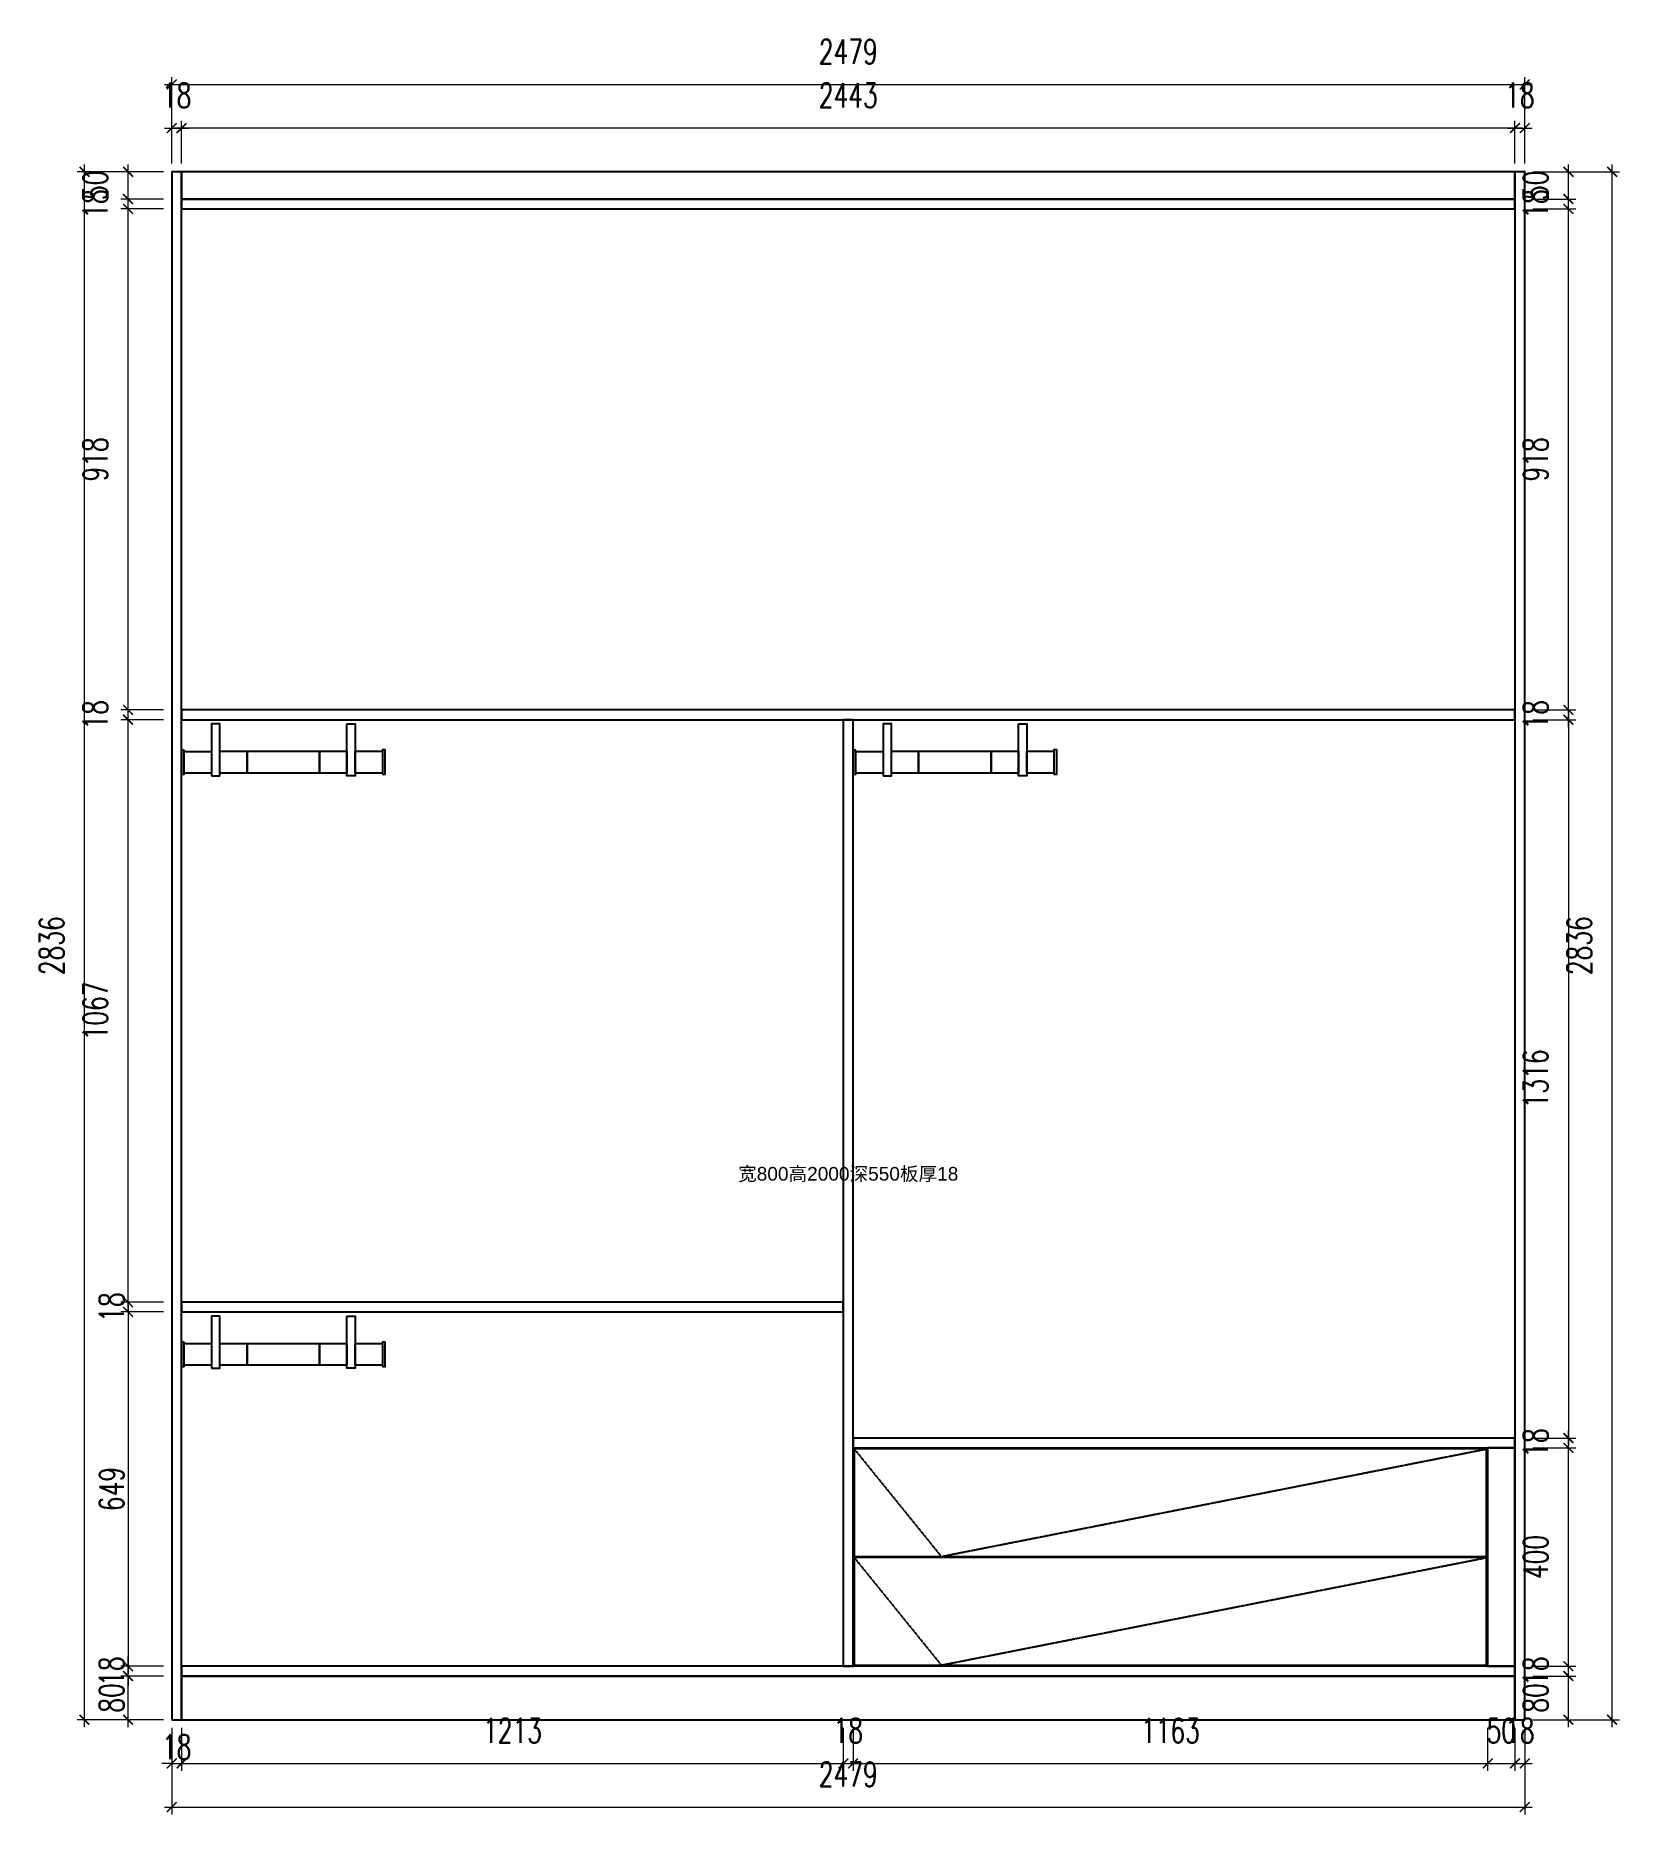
# Model space of a CAD drawing. Header units: millimetres. Extents: x 86428 to 89330, y 38010 to 41269.
import ezdxf
from ezdxf.enums import TextEntityAlignment as Align

# ---------------------------------------------------------------- set-up
doc = ezdxf.new("R2010")
doc.units = ezdxf.units.MM
doc.linetypes.add('HIDDEN', pattern=[0.375, 0.25, -0.125])
for name, color, linetype in [('0-标注', 7, 'Continuous'), ('Layer_CabinetText', 3, 'Continuous'), ('柜体结构', 3, 'Continuous'), ('衣杆', 7, 'Continuous'), ('门板图纸', 6, 'Continuous'), ('门板开启线', 8, 'HIDDEN'), ('门板遮罩', 7, 'Continuous')]:
    doc.layers.add(name, color=color, linetype=linetype)
doc.styles.add('DIMTEXT', font='simplex.shx', dxfattribs={"width": 0.7, "bigfont": 'gbcbig.shx'})
doc.styles.get("Standard").update_dxf_attribs({"font": 'arial.ttf'})
doc.dimstyles.new('雷神标注', dxfattribs={"dimscale": 15, "dimtxt": 3, "dimasz": 1.2, "dimexe": 0.9, "dimexo": 1, "dimgap": 0.5, "dimtad": 1, "dimdec": 0, "dimzin": 13, "dimdsep": 46, "dimtxsty": 'DIMTEXT', "dimblk1": 'ARCHTICK', "dimblk2": 'ARCHTICK', "dimsah": 1, "dimcen": 2, "dimdle": 0.9, "dimclrd": 1, "dimclre": 1, "dimclrt": 1, "dimadec": 1, "dimazin": 0, "dimtfac": 1, "dimtdec": 0, "dimtix": 1, "dimtmove": 1, "dimatfit": 3, "dimfxl": 5, "dimfxlon": 1, "dimtolj": 1, "dimtzin": 13, "dimlwd": 5, "dimlwe": 5, "dimarcsym": 0})

# ---------------------------------------------------------------- blocks, each defined once
blk = doc.blocks.new('_ARCHTICK')
at = {"color": 0, "linetype": 'ByBlock', "const_width": 0.15}
blk.add_lwpolyline([(-0.5, -0.5), (0.5, 0.5)], dxfattribs=at)
blk = doc.blocks.new('*D32')
at = {"layer": '0-标注', "color": 1, "lineweight": 5, "transparency": 16777216}
for p, q in [((89236.9, 40029.3), (89236.9, 38686.4)), ((89171.9, 40015.8), (89250.4, 40015.8)), ((89171.9, 38699.9), (89250.4, 38699.9))]:
    blk.add_line(p, q, dxfattribs=at)
at = {"layer": 'Defpoints', "color": 0, "transparency": 16777216}
for p in [(89156.9, 40015.8), (89156.9, 38699.9), (89236.9, 38699.9)]:
    blk.add_point(p, dxfattribs=at)
at = {"layer": '0-标注', "color": 1, "lineweight": 5, "transparency": 16777216, "xscale": 17.99999999999999, "yscale": 17.99999999999999, "zscale": 17.99999999999999}
for p, rotation in [((89236.9, 40015.8), 90), ((89236.9, 38699.9), 270)]:
    blk.add_blockref('_ARCHTICK', p, dxfattribs=dict(at, rotation=rotation))
at = {"layer": '0-标注', "color": 1, "transparency": 16777216, "insert": (89176.9, 39357.8), "char_height": 45, "attachment_point": 5, "rotation": 90, "style": 'DIMTEXT'}
blk.add_mtext('\\A1;1316', dxfattribs=at)
blk = doc.blocks.new('*D31')
at = {"layer": '0-标注', "color": 1, "lineweight": 5, "transparency": 16777216}
for p, q in [((86597.8, 38944.4), (86597.8, 38268.4)), ((86662.8, 38930.9), (86584.3, 38930.9)), ((86662.8, 38281.9), (86584.3, 38281.9))]:
    blk.add_line(p, q, dxfattribs=at)
at = {"layer": 'Defpoints', "color": 0, "transparency": 16777216}
for p in [(86677.8, 38930.9), (86597.8, 38281.9), (86677.8, 38281.9)]:
    blk.add_point(p, dxfattribs=at)
at = {"layer": '0-标注', "color": 1, "lineweight": 5, "transparency": 16777216, "xscale": 17.99999999999999, "yscale": 17.99999999999999, "zscale": 17.99999999999999}
for p, rotation in [((86597.8, 38930.9), 90), ((86597.8, 38281.9), 270)]:
    blk.add_blockref('_ARCHTICK', p, dxfattribs=dict(at, rotation=rotation))
at = {"layer": '0-标注', "color": 1, "transparency": 16777216, "insert": (86567.8, 38606.4), "char_height": 45, "attachment_point": 5, "rotation": 90, "style": 'DIMTEXT'}
blk.add_mtext('\\A1;649', dxfattribs=at)
blk = doc.blocks.new('*D30')
at = {"layer": '0-标注', "color": 1, "lineweight": 5, "transparency": 16777216}
for p, q in [((89152.4, 41099.6), (86682.3, 41099.6)), ((86695.8, 41034.6), (86695.8, 41113.1)), ((89138.9, 41034.6), (89138.9, 41113.1))]:
    blk.add_line(p, q, dxfattribs=at)
at = {"layer": 'Defpoints', "color": 0, "transparency": 16777216}
for p in [(86695.8, 41099.6), (86695.8, 41019.6), (89138.9, 41019.6)]:
    blk.add_point(p, dxfattribs=at)
at = {"layer": '0-标注', "color": 1, "lineweight": 5, "transparency": 16777216, "xscale": 17.99999999999999, "yscale": 17.99999999999999, "zscale": 17.99999999999999, "rotation": 180}
blk.add_blockref('_ARCHTICK', (86695.8, 41099.6), dxfattribs=at)
at = {"layer": '0-标注', "color": 1, "lineweight": 5, "transparency": 16777216, "xscale": 17.99999999999999, "yscale": 17.99999999999999, "zscale": 17.99999999999999}
blk.add_blockref('_ARCHTICK', (89138.9, 41099.6), dxfattribs=at)
at = {"layer": '0-标注', "color": 1, "transparency": 16777216, "insert": (87917.3, 41159.6), "char_height": 45, "attachment_point": 5, "style": 'DIMTEXT'}
blk.add_mtext('\\A1;2443', dxfattribs=at)
blk = doc.blocks.new('*D29')
at = {"layer": '0-标注', "color": 1, "lineweight": 5, "transparency": 16777216}
for p, q in [((89316.9, 38170.4), (89316.9, 41033.1)), ((89241.9, 41019.6), (89330.4, 41019.6)), ((89241.9, 38183.9), (89330.4, 38183.9))]:
    blk.add_line(p, q, dxfattribs=at)
at = {"layer": 'Defpoints', "color": 0, "transparency": 16777216}
for p in [(89156.9, 41019.6), (89316.9, 41019.6), (89156.9, 38183.9)]:
    blk.add_point(p, dxfattribs=at)
at = {"layer": '0-标注', "color": 1, "lineweight": 5, "transparency": 16777216, "xscale": 17.99999999999999, "yscale": 17.99999999999999, "zscale": 17.99999999999999}
for p, rotation in [((89316.9, 41019.6), 90), ((89316.9, 38183.9), 270)]:
    blk.add_blockref('_ARCHTICK', p, dxfattribs=dict(at, rotation=rotation))
at = {"layer": '0-标注', "color": 1, "transparency": 16777216, "insert": (89256.9, 39601.8), "char_height": 45, "attachment_point": 5, "rotation": 90, "style": 'DIMTEXT'}
blk.add_mtext('\\A1;2836', dxfattribs=at)
blk = doc.blocks.new('*D28')
at = {"layer": '0-标注', "color": 1, "lineweight": 5, "transparency": 16777216}
for p, q in [((89236.9, 40956.1), (89236.9, 41033.1)), ((89171.9, 41019.6), (89250.4, 41019.6)), ((89171.9, 40969.6), (89250.4, 40969.6))]:
    blk.add_line(p, q, dxfattribs=at)
at = {"layer": 'Defpoints', "color": 0, "transparency": 16777216}
for p in [(89156.9, 41019.6), (89236.9, 41019.6), (89156.9, 40969.6)]:
    blk.add_point(p, dxfattribs=at)
at = {"layer": '0-标注', "color": 1, "lineweight": 5, "transparency": 16777216, "xscale": 17.99999999999999, "yscale": 17.99999999999999, "zscale": 17.99999999999999}
for p, rotation in [((89236.9, 41019.6), 90), ((89236.9, 40969.6), 270)]:
    blk.add_blockref('_ARCHTICK', p, dxfattribs=dict(at, rotation=rotation))
at = {"layer": '0-标注', "color": 1, "transparency": 16777216, "insert": (89176.9, 40994.6), "char_height": 45, "attachment_point": 5, "rotation": 90, "style": 'DIMTEXT'}
blk.add_mtext('\\A1;50', dxfattribs=at)
blk = doc.blocks.new('*D27')
at = {"layer": '0-标注', "color": 1, "lineweight": 5, "transparency": 16777216}
for p, q in [((89171.9, 40969.6), (89250.4, 40969.6)), ((89236.9, 40938.1), (89236.9, 40983.1)), ((89171.9, 40951.6), (89250.4, 40951.6))]:
    blk.add_line(p, q, dxfattribs=at)
at = {"layer": 'Defpoints', "color": 0, "transparency": 16777216}
for p in [(89156.9, 40969.6), (89236.9, 40969.6), (89156.9, 40951.6)]:
    blk.add_point(p, dxfattribs=at)
at = {"layer": '0-标注', "color": 1, "lineweight": 5, "transparency": 16777216, "xscale": 17.99999999999999, "yscale": 17.99999999999999, "zscale": 17.99999999999999}
for p, rotation in [((89236.9, 40969.6), 90), ((89236.9, 40951.6), 270)]:
    blk.add_blockref('_ARCHTICK', p, dxfattribs=dict(at, rotation=rotation))
at = {"layer": '0-标注', "color": 1, "transparency": 16777216, "insert": (89176.9, 40960.6), "char_height": 45, "attachment_point": 5, "rotation": 90, "style": 'DIMTEXT'}
blk.add_mtext('\\A1;18', dxfattribs=at)
blk = doc.blocks.new('*D26')
at = {"layer": '0-标注', "color": 1, "lineweight": 5, "transparency": 16777216}
for p, q in [((89236.9, 40020.3), (89236.9, 40965.1)), ((89171.9, 40951.6), (89250.4, 40951.6)), ((89171.9, 40033.8), (89250.4, 40033.8))]:
    blk.add_line(p, q, dxfattribs=at)
at = {"layer": 'Defpoints', "color": 0, "transparency": 16777216}
for p in [(89156.9, 40951.6), (89236.9, 40951.6), (89156.9, 40033.8)]:
    blk.add_point(p, dxfattribs=at)
at = {"layer": '0-标注', "color": 1, "lineweight": 5, "transparency": 16777216, "xscale": 17.99999999999999, "yscale": 17.99999999999999, "zscale": 17.99999999999999}
for p, rotation in [((89236.9, 40951.6), 90), ((89236.9, 40033.8), 270)]:
    blk.add_blockref('_ARCHTICK', p, dxfattribs=dict(at, rotation=rotation))
at = {"layer": '0-标注', "color": 1, "transparency": 16777216, "insert": (89176.9, 40492.7), "char_height": 45, "attachment_point": 5, "rotation": 90, "style": 'DIMTEXT'}
blk.add_mtext('\\A1;918', dxfattribs=at)
blk = doc.blocks.new('*D25')
at = {"layer": '0-标注', "color": 1, "lineweight": 5, "transparency": 16777216}
for p, q in [((89171.9, 40033.8), (89250.4, 40033.8)), ((89236.9, 40002.3), (89236.9, 40047.3)), ((89171.9, 40015.8), (89250.4, 40015.8))]:
    blk.add_line(p, q, dxfattribs=at)
at = {"layer": 'Defpoints', "color": 0, "transparency": 16777216}
for p in [(89156.9, 40033.8), (89236.9, 40033.8), (89156.9, 40015.8)]:
    blk.add_point(p, dxfattribs=at)
at = {"layer": '0-标注', "color": 1, "lineweight": 5, "transparency": 16777216, "xscale": 17.99999999999999, "yscale": 17.99999999999999, "zscale": 17.99999999999999}
for p, rotation in [((89236.9, 40033.8), 90), ((89236.9, 40015.8), 270)]:
    blk.add_blockref('_ARCHTICK', p, dxfattribs=dict(at, rotation=rotation))
at = {"layer": '0-标注', "color": 1, "transparency": 16777216, "insert": (89176.9, 40024.8), "char_height": 45, "attachment_point": 5, "rotation": 90, "style": 'DIMTEXT'}
blk.add_mtext('\\A1;18', dxfattribs=at)
blk = doc.blocks.new('*D24')
at = {"layer": '0-标注', "color": 1, "lineweight": 5, "transparency": 16777216}
for p, q in [((89236.9, 38668.4), (89236.9, 38713.4)), ((89171.9, 38699.9), (89250.4, 38699.9)), ((89171.9, 38681.9), (89250.4, 38681.9))]:
    blk.add_line(p, q, dxfattribs=at)
at = {"layer": 'Defpoints', "color": 0, "transparency": 16777216}
for p in [(89156.9, 38699.9), (89156.9, 38681.9), (89236.9, 38699.9)]:
    blk.add_point(p, dxfattribs=at)
at = {"layer": '0-标注', "color": 1, "lineweight": 5, "transparency": 16777216, "xscale": 17.99999999999999, "yscale": 17.99999999999999, "zscale": 17.99999999999999}
for p, rotation in [((89236.9, 38699.9), 90), ((89236.9, 38681.9), 270)]:
    blk.add_blockref('_ARCHTICK', p, dxfattribs=dict(at, rotation=rotation))
at = {"layer": '0-标注', "color": 1, "transparency": 16777216, "insert": (89176.9, 38690.9), "char_height": 45, "attachment_point": 5, "rotation": 90, "style": 'DIMTEXT'}
blk.add_mtext('\\A1;18', dxfattribs=at)
blk = doc.blocks.new('*D23')
at = {"layer": '0-标注', "color": 1, "lineweight": 5, "transparency": 16777216}
for p, q in [((89171.9, 38681.9), (89250.4, 38681.9)), ((89236.9, 38268.4), (89236.9, 38695.4)), ((89171.9, 38281.9), (89250.4, 38281.9))]:
    blk.add_line(p, q, dxfattribs=at)
at = {"layer": 'Defpoints', "color": 0, "transparency": 16777216}
for p in [(89156.9, 38681.9), (89236.9, 38681.9), (89156.9, 38281.9)]:
    blk.add_point(p, dxfattribs=at)
at = {"layer": '0-标注', "color": 1, "lineweight": 5, "transparency": 16777216, "xscale": 17.99999999999999, "yscale": 17.99999999999999, "zscale": 17.99999999999999}
for p, rotation in [((89236.9, 38681.9), 90), ((89236.9, 38281.9), 270)]:
    blk.add_blockref('_ARCHTICK', p, dxfattribs=dict(at, rotation=rotation))
at = {"layer": '0-标注', "color": 1, "transparency": 16777216, "insert": (89176.9, 38481.9), "char_height": 45, "attachment_point": 5, "rotation": 90, "style": 'DIMTEXT'}
blk.add_mtext('\\A1;400', dxfattribs=at)
blk = doc.blocks.new('*D22')
at = {"layer": '0-标注', "color": 1, "lineweight": 5, "transparency": 16777216}
for p, q in [((89236.9, 38250.4), (89236.9, 38295.4)), ((89171.9, 38281.9), (89250.4, 38281.9)), ((89171.9, 38263.9), (89250.4, 38263.9))]:
    blk.add_line(p, q, dxfattribs=at)
at = {"layer": 'Defpoints', "color": 0, "transparency": 16777216}
for p in [(89156.9, 38281.9), (89156.9, 38263.9), (89236.9, 38281.9)]:
    blk.add_point(p, dxfattribs=at)
at = {"layer": '0-标注', "color": 1, "lineweight": 5, "transparency": 16777216, "xscale": 17.99999999999999, "yscale": 17.99999999999999, "zscale": 17.99999999999999}
for p, rotation in [((89236.9, 38281.9), 90), ((89236.9, 38263.9), 270)]:
    blk.add_blockref('_ARCHTICK', p, dxfattribs=dict(at, rotation=rotation))
at = {"layer": '0-标注', "color": 1, "transparency": 16777216, "insert": (89176.9, 38272.9), "char_height": 45, "attachment_point": 5, "rotation": 90, "style": 'DIMTEXT'}
blk.add_mtext('\\A1;18', dxfattribs=at)
blk = doc.blocks.new('*D21')
at = {"layer": '0-标注', "color": 1, "lineweight": 5, "transparency": 16777216}
for p, q in [((89171.9, 38263.9), (89250.4, 38263.9)), ((89236.9, 38170.4), (89236.9, 38277.4)), ((89171.9, 38183.9), (89250.4, 38183.9))]:
    blk.add_line(p, q, dxfattribs=at)
at = {"layer": 'Defpoints', "color": 0, "transparency": 16777216}
for p in [(89156.9, 38263.9), (89236.9, 38263.9), (89156.9, 38183.9)]:
    blk.add_point(p, dxfattribs=at)
at = {"layer": '0-标注', "color": 1, "lineweight": 5, "transparency": 16777216, "xscale": 17.99999999999999, "yscale": 17.99999999999999, "zscale": 17.99999999999999}
for p, rotation in [((89236.9, 38263.9), 90), ((89236.9, 38183.9), 270)]:
    blk.add_blockref('_ARCHTICK', p, dxfattribs=dict(at, rotation=rotation))
at = {"layer": '0-标注', "color": 1, "transparency": 16777216, "insert": (89176.9, 38223.9), "char_height": 45, "attachment_point": 5, "rotation": 90, "style": 'DIMTEXT'}
blk.add_mtext('\\A1;80', dxfattribs=at)
blk = doc.blocks.new('*D20')
at = {"layer": '0-标注', "color": 1, "lineweight": 5, "transparency": 16777216}
for p, q in [((86677.8, 41104.6), (86677.8, 41193.1)), ((89156.9, 41104.6), (89156.9, 41193.1)), ((86664.3, 41179.6), (89170.4, 41179.6))]:
    blk.add_line(p, q, dxfattribs=at)
at = {"layer": 'Defpoints', "color": 0, "transparency": 16777216}
for p in [(89156.9, 41179.6), (86677.8, 41019.6), (89156.9, 41019.6)]:
    blk.add_point(p, dxfattribs=at)
at = {"layer": '0-标注', "color": 1, "lineweight": 5, "transparency": 16777216, "xscale": 17.99999999999999, "yscale": 17.99999999999999, "zscale": 17.99999999999999, "rotation": 180}
blk.add_blockref('_ARCHTICK', (86677.8, 41179.6), dxfattribs=at)
at = {"layer": '0-标注', "color": 1, "lineweight": 5, "transparency": 16777216, "xscale": 17.99999999999999, "yscale": 17.99999999999999, "zscale": 17.99999999999999}
blk.add_blockref('_ARCHTICK', (89156.9, 41179.6), dxfattribs=at)
at = {"layer": '0-标注', "color": 1, "transparency": 16777216, "insert": (87917.3, 41239.6), "char_height": 45, "attachment_point": 5, "style": 'DIMTEXT'}
blk.add_mtext('\\A1;2479', dxfattribs=at)
blk = doc.blocks.new('*D19')
at = {"layer": '0-标注', "color": 1, "lineweight": 5, "transparency": 16777216}
for p, q in [((89125.4, 41099.6), (89170.4, 41099.6)), ((89138.9, 41034.6), (89138.9, 41113.1)), ((89156.9, 41034.6), (89156.9, 41113.1))]:
    blk.add_line(p, q, dxfattribs=at)
at = {"layer": 'Defpoints', "color": 0, "transparency": 16777216}
for p in [(89156.9, 41099.6), (89138.9, 41019.6), (89156.9, 41019.6)]:
    blk.add_point(p, dxfattribs=at)
at = {"layer": '0-标注', "color": 1, "lineweight": 5, "transparency": 16777216, "xscale": 17.99999999999999, "yscale": 17.99999999999999, "zscale": 17.99999999999999, "rotation": 180}
blk.add_blockref('_ARCHTICK', (89138.9, 41099.6), dxfattribs=at)
at = {"layer": '0-标注', "color": 1, "lineweight": 5, "transparency": 16777216, "xscale": 17.99999999999999, "yscale": 17.99999999999999, "zscale": 17.99999999999999}
blk.add_blockref('_ARCHTICK', (89156.9, 41099.6), dxfattribs=at)
at = {"layer": '0-标注', "color": 1, "transparency": 16777216, "insert": (89147.9, 41159.6), "char_height": 45, "attachment_point": 5, "style": 'DIMTEXT'}
blk.add_mtext('\\A1;18', dxfattribs=at)
blk = doc.blocks.new('*D18')
at = {"layer": '0-标注', "color": 1, "lineweight": 5, "transparency": 16777216}
for p, q in [((86664.3, 41099.6), (86709.3, 41099.6)), ((86677.8, 41034.6), (86677.8, 41113.1)), ((86695.8, 41034.6), (86695.8, 41113.1))]:
    blk.add_line(p, q, dxfattribs=at)
at = {"layer": 'Defpoints', "color": 0, "transparency": 16777216}
for p in [(86695.8, 41099.6), (86677.8, 41019.6), (86695.8, 41019.6)]:
    blk.add_point(p, dxfattribs=at)
at = {"layer": '0-标注', "color": 1, "lineweight": 5, "transparency": 16777216, "xscale": 17.99999999999999, "yscale": 17.99999999999999, "zscale": 17.99999999999999, "rotation": 180}
blk.add_blockref('_ARCHTICK', (86677.8, 41099.6), dxfattribs=at)
at = {"layer": '0-标注', "color": 1, "lineweight": 5, "transparency": 16777216, "xscale": 17.99999999999999, "yscale": 17.99999999999999, "zscale": 17.99999999999999}
blk.add_blockref('_ARCHTICK', (86695.8, 41099.6), dxfattribs=at)
at = {"layer": '0-标注', "color": 1, "transparency": 16777216, "insert": (86686.8, 41159.6), "char_height": 45, "attachment_point": 5, "style": 'DIMTEXT'}
blk.add_mtext('\\A1;18', dxfattribs=at)
blk = doc.blocks.new('*D17')
at = {"layer": '0-标注', "color": 1, "lineweight": 5, "transparency": 16777216}
for p, q in [((86517.8, 38170.4), (86517.8, 41033.1)), ((86592.8, 41019.6), (86504.3, 41019.6)), ((86592.8, 38183.9), (86504.3, 38183.9))]:
    blk.add_line(p, q, dxfattribs=at)
at = {"layer": 'Defpoints', "color": 0, "transparency": 16777216}
for p in [(86517.8, 41019.6), (86677.8, 41019.6), (86677.8, 38183.9)]:
    blk.add_point(p, dxfattribs=at)
at = {"layer": '0-标注', "color": 1, "lineweight": 5, "transparency": 16777216, "xscale": 17.99999999999999, "yscale": 17.99999999999999, "zscale": 17.99999999999999}
for p, rotation in [((86517.8, 41019.6), 90), ((86517.8, 38183.9), 270)]:
    blk.add_blockref('_ARCHTICK', p, dxfattribs=dict(at, rotation=rotation))
at = {"layer": '0-标注', "color": 1, "transparency": 16777216, "insert": (86457.8, 39601.8), "char_height": 45, "attachment_point": 5, "rotation": 90, "style": 'DIMTEXT'}
blk.add_mtext('\\A1;2836', dxfattribs=at)
blk = doc.blocks.new('*D16')
at = {"layer": '0-标注', "color": 1, "lineweight": 5, "transparency": 16777216}
for p, q in [((86597.8, 40956.1), (86597.8, 41033.1)), ((86662.8, 41019.6), (86584.3, 41019.6)), ((86662.8, 40969.6), (86584.3, 40969.6))]:
    blk.add_line(p, q, dxfattribs=at)
at = {"layer": 'Defpoints', "color": 0, "transparency": 16777216}
for p in [(86597.8, 41019.6), (86677.8, 41019.6), (86677.8, 40969.6)]:
    blk.add_point(p, dxfattribs=at)
at = {"layer": '0-标注', "color": 1, "lineweight": 5, "transparency": 16777216, "xscale": 17.99999999999999, "yscale": 17.99999999999999, "zscale": 17.99999999999999}
for p, rotation in [((86597.8, 41019.6), 90), ((86597.8, 40969.6), 270)]:
    blk.add_blockref('_ARCHTICK', p, dxfattribs=dict(at, rotation=rotation))
at = {"layer": '0-标注', "color": 1, "transparency": 16777216, "insert": (86537.8, 40994.6), "char_height": 45, "attachment_point": 5, "rotation": 90, "style": 'DIMTEXT'}
blk.add_mtext('\\A1;50', dxfattribs=at)
blk = doc.blocks.new('*D15')
at = {"layer": '0-标注', "color": 1, "lineweight": 5, "transparency": 16777216}
for p, q in [((86662.8, 40969.6), (86584.3, 40969.6)), ((86597.8, 40938.1), (86597.8, 40983.1)), ((86662.8, 40951.6), (86584.3, 40951.6))]:
    blk.add_line(p, q, dxfattribs=at)
at = {"layer": 'Defpoints', "color": 0, "transparency": 16777216}
for p in [(86597.8, 40969.6), (86677.8, 40969.6), (86677.8, 40951.6)]:
    blk.add_point(p, dxfattribs=at)
at = {"layer": '0-标注', "color": 1, "lineweight": 5, "transparency": 16777216, "xscale": 17.99999999999999, "yscale": 17.99999999999999, "zscale": 17.99999999999999}
for p, rotation in [((86597.8, 40969.6), 90), ((86597.8, 40951.6), 270)]:
    blk.add_blockref('_ARCHTICK', p, dxfattribs=dict(at, rotation=rotation))
at = {"layer": '0-标注', "color": 1, "transparency": 16777216, "insert": (86537.8, 40960.6), "char_height": 45, "attachment_point": 5, "rotation": 90, "style": 'DIMTEXT'}
blk.add_mtext('\\A1;18', dxfattribs=at)
blk = doc.blocks.new('*D14')
at = {"layer": '0-标注', "color": 1, "lineweight": 5, "transparency": 16777216}
for p, q in [((86597.8, 40020.3), (86597.8, 40965.1)), ((86662.8, 40951.6), (86584.3, 40951.6)), ((86662.8, 40033.8), (86584.3, 40033.8))]:
    blk.add_line(p, q, dxfattribs=at)
at = {"layer": 'Defpoints', "color": 0, "transparency": 16777216}
for p in [(86597.8, 40951.6), (86677.8, 40951.6), (86677.8, 40033.8)]:
    blk.add_point(p, dxfattribs=at)
at = {"layer": '0-标注', "color": 1, "lineweight": 5, "transparency": 16777216, "xscale": 17.99999999999999, "yscale": 17.99999999999999, "zscale": 17.99999999999999}
for p, rotation in [((86597.8, 40951.6), 90), ((86597.8, 40033.8), 270)]:
    blk.add_blockref('_ARCHTICK', p, dxfattribs=dict(at, rotation=rotation))
at = {"layer": '0-标注', "color": 1, "transparency": 16777216, "insert": (86537.8, 40492.7), "char_height": 45, "attachment_point": 5, "rotation": 90, "style": 'DIMTEXT'}
blk.add_mtext('\\A1;918', dxfattribs=at)
blk = doc.blocks.new('*D13')
at = {"layer": '0-标注', "color": 1, "lineweight": 5, "transparency": 16777216}
for p, q in [((86662.8, 40033.8), (86584.3, 40033.8)), ((86597.8, 40002.3), (86597.8, 40047.3)), ((86662.8, 40015.8), (86584.3, 40015.8))]:
    blk.add_line(p, q, dxfattribs=at)
at = {"layer": 'Defpoints', "color": 0, "transparency": 16777216}
for p in [(86597.8, 40033.8), (86677.8, 40033.8), (86677.8, 40015.8)]:
    blk.add_point(p, dxfattribs=at)
at = {"layer": '0-标注', "color": 1, "lineweight": 5, "transparency": 16777216, "xscale": 17.99999999999999, "yscale": 17.99999999999999, "zscale": 17.99999999999999}
for p, rotation in [((86597.8, 40033.8), 90), ((86597.8, 40015.8), 270)]:
    blk.add_blockref('_ARCHTICK', p, dxfattribs=dict(at, rotation=rotation))
at = {"layer": '0-标注', "color": 1, "transparency": 16777216, "insert": (86537.8, 40024.8), "char_height": 45, "attachment_point": 5, "rotation": 90, "style": 'DIMTEXT'}
blk.add_mtext('\\A1;18', dxfattribs=at)
blk = doc.blocks.new('*D12')
at = {"layer": '0-标注', "color": 1, "lineweight": 5, "transparency": 16777216}
for p, q in [((86597.8, 38935.4), (86597.8, 40029.3)), ((86662.8, 40015.8), (86584.3, 40015.8)), ((86662.8, 38948.9), (86584.3, 38948.9))]:
    blk.add_line(p, q, dxfattribs=at)
at = {"layer": 'Defpoints', "color": 0, "transparency": 16777216}
for p in [(86597.8, 40015.8), (86677.8, 40015.8), (86677.8, 38948.9)]:
    blk.add_point(p, dxfattribs=at)
at = {"layer": '0-标注', "color": 1, "lineweight": 5, "transparency": 16777216, "xscale": 17.99999999999999, "yscale": 17.99999999999999, "zscale": 17.99999999999999}
for p, rotation in [((86597.8, 40015.8), 90), ((86597.8, 38948.9), 270)]:
    blk.add_blockref('_ARCHTICK', p, dxfattribs=dict(at, rotation=rotation))
at = {"layer": '0-标注', "color": 1, "transparency": 16777216, "insert": (86537.8, 39482.3), "char_height": 45, "attachment_point": 5, "rotation": 90, "style": 'DIMTEXT'}
blk.add_mtext('\\A1;1067', dxfattribs=at)
blk = doc.blocks.new('*D11')
at = {"layer": '0-标注', "color": 1, "lineweight": 5, "transparency": 16777216}
for p, q in [((86662.8, 38948.9), (86584.3, 38948.9)), ((86597.8, 38948.9), (86597.8, 38966.9)), ((86597.8, 38930.9), (86597.8, 38948.9)), ((86662.8, 38930.9), (86584.3, 38930.9)), ((86597.8, 38930.9), (86597.8, 38912.9))]:
    blk.add_line(p, q, dxfattribs=at)
at = {"layer": 'Defpoints', "color": 0, "transparency": 16777216}
for p in [(86597.8, 38948.9), (86677.8, 38948.9), (86677.8, 38930.9)]:
    blk.add_point(p, dxfattribs=at)
at = {"layer": '0-标注', "color": 1, "lineweight": 5, "transparency": 16777216, "xscale": 17.99999999999999, "yscale": 17.99999999999999, "zscale": 17.99999999999999}
for p, rotation in [((86597.8, 38948.9), 270), ((86597.8, 38930.9), 90)]:
    blk.add_blockref('_ARCHTICK', p, dxfattribs=dict(at, rotation=rotation))
at = {"layer": '0-标注', "color": 1, "transparency": 16777216, "insert": (86567.8, 38939.9), "char_height": 45, "attachment_point": 5, "rotation": 90, "style": 'DIMTEXT'}
blk.add_mtext('\\A1;18', dxfattribs=at)
blk = doc.blocks.new('*D10')
at = {"layer": '0-标注', "color": 1, "lineweight": 5, "transparency": 16777216}
for p, q in [((86597.8, 38281.9), (86597.8, 38299.9)), ((86662.8, 38281.9), (86584.3, 38281.9)), ((86662.8, 38263.9), (86584.3, 38263.9)), ((86597.8, 38263.9), (86597.8, 38281.9)), ((86597.8, 38263.9), (86597.8, 38245.9))]:
    blk.add_line(p, q, dxfattribs=at)
at = {"layer": 'Defpoints', "color": 0, "transparency": 16777216}
for p in [(86597.8, 38281.9), (86677.8, 38281.9), (86677.8, 38263.9)]:
    blk.add_point(p, dxfattribs=at)
at = {"layer": '0-标注', "color": 1, "lineweight": 5, "transparency": 16777216, "xscale": 17.99999999999999, "yscale": 17.99999999999999, "zscale": 17.99999999999999}
for p, rotation in [((86597.8, 38281.9), 270), ((86597.8, 38263.9), 90)]:
    blk.add_blockref('_ARCHTICK', p, dxfattribs=dict(at, rotation=rotation))
at = {"layer": '0-标注', "color": 1, "transparency": 16777216, "insert": (86567.8, 38272.9), "char_height": 45, "attachment_point": 5, "rotation": 90, "style": 'DIMTEXT'}
blk.add_mtext('\\A1;18', dxfattribs=at)
blk = doc.blocks.new('*D9')
at = {"layer": '0-标注', "color": 1, "lineweight": 5, "transparency": 16777216}
for p, q in [((86662.8, 38263.9), (86584.3, 38263.9)), ((86597.8, 38170.4), (86597.8, 38277.4)), ((86662.8, 38183.9), (86584.3, 38183.9))]:
    blk.add_line(p, q, dxfattribs=at)
at = {"layer": 'Defpoints', "color": 0, "transparency": 16777216}
for p in [(86597.8, 38263.9), (86677.8, 38263.9), (86677.8, 38183.9)]:
    blk.add_point(p, dxfattribs=at)
at = {"layer": '0-标注', "color": 1, "lineweight": 5, "transparency": 16777216, "xscale": 17.99999999999999, "yscale": 17.99999999999999, "zscale": 17.99999999999999}
for p, rotation in [((86597.8, 38263.9), 90), ((86597.8, 38183.9), 270)]:
    blk.add_blockref('_ARCHTICK', p, dxfattribs=dict(at, rotation=rotation))
at = {"layer": '0-标注', "color": 1, "transparency": 16777216, "insert": (86567.8, 38223.9), "char_height": 45, "attachment_point": 5, "rotation": 90, "style": 'DIMTEXT'}
blk.add_mtext('\\A1;80', dxfattribs=at)
blk = doc.blocks.new('*D8')
at = {"layer": '0-标注', "color": 1, "lineweight": 5, "transparency": 16777216}
for p, q in [((86677.8, 38098.9), (86677.8, 38010.4)), ((89156.9, 38098.9), (89156.9, 38010.4)), ((86664.3, 38023.9), (89170.4, 38023.9))]:
    blk.add_line(p, q, dxfattribs=at)
at = {"layer": 'Defpoints', "color": 0, "transparency": 16777216}
for p in [(86677.8, 38183.9), (89156.9, 38183.9), (89156.9, 38023.9)]:
    blk.add_point(p, dxfattribs=at)
at = {"layer": '0-标注', "color": 1, "lineweight": 5, "transparency": 16777216, "xscale": 17.99999999999999, "yscale": 17.99999999999999, "zscale": 17.99999999999999, "rotation": 180}
blk.add_blockref('_ARCHTICK', (86677.8, 38023.9), dxfattribs=at)
at = {"layer": '0-标注', "color": 1, "lineweight": 5, "transparency": 16777216, "xscale": 17.99999999999999, "yscale": 17.99999999999999, "zscale": 17.99999999999999}
blk.add_blockref('_ARCHTICK', (89156.9, 38023.9), dxfattribs=at)
at = {"layer": '0-标注', "color": 1, "transparency": 16777216, "insert": (87917.3, 38083.9), "char_height": 45, "attachment_point": 5, "style": 'DIMTEXT'}
blk.add_mtext('\\A1;2479', dxfattribs=at)
blk = doc.blocks.new('*D7')
at = {"layer": '0-标注', "color": 1, "lineweight": 5, "transparency": 16777216}
for p, q in [((89138.9, 38168.9), (89138.9, 38090.4)), ((89156.9, 38168.9), (89156.9, 38090.4)), ((89125.4, 38103.9), (89170.4, 38103.9))]:
    blk.add_line(p, q, dxfattribs=at)
at = {"layer": 'Defpoints', "color": 0, "transparency": 16777216}
for p in [(89138.9, 38183.9), (89156.9, 38183.9), (89156.9, 38103.9)]:
    blk.add_point(p, dxfattribs=at)
at = {"layer": '0-标注', "color": 1, "lineweight": 5, "transparency": 16777216, "xscale": 17.99999999999999, "yscale": 17.99999999999999, "zscale": 17.99999999999999, "rotation": 180}
blk.add_blockref('_ARCHTICK', (89138.9, 38103.9), dxfattribs=at)
at = {"layer": '0-标注', "color": 1, "lineweight": 5, "transparency": 16777216, "xscale": 17.99999999999999, "yscale": 17.99999999999999, "zscale": 17.99999999999999}
blk.add_blockref('_ARCHTICK', (89156.9, 38103.9), dxfattribs=at)
at = {"layer": '0-标注', "color": 1, "transparency": 16777216, "insert": (89147.9, 38163.9), "char_height": 45, "attachment_point": 5, "style": 'DIMTEXT'}
blk.add_mtext('\\A1;18', dxfattribs=at)
blk = doc.blocks.new('*D6')
at = {"layer": '0-标注', "color": 1, "lineweight": 5, "transparency": 16777216}
for p, q in [((89088.9, 38168.9), (89088.9, 38090.4)), ((89138.9, 38168.9), (89138.9, 38090.4)), ((89075.4, 38103.9), (89152.4, 38103.9))]:
    blk.add_line(p, q, dxfattribs=at)
at = {"layer": 'Defpoints', "color": 0, "transparency": 16777216}
for p in [(89088.9, 38183.9), (89138.9, 38183.9), (89138.9, 38103.9)]:
    blk.add_point(p, dxfattribs=at)
at = {"layer": '0-标注', "color": 1, "lineweight": 5, "transparency": 16777216, "xscale": 17.99999999999999, "yscale": 17.99999999999999, "zscale": 17.99999999999999, "rotation": 180}
blk.add_blockref('_ARCHTICK', (89088.9, 38103.9), dxfattribs=at)
at = {"layer": '0-标注', "color": 1, "lineweight": 5, "transparency": 16777216, "xscale": 17.99999999999999, "yscale": 17.99999999999999, "zscale": 17.99999999999999}
blk.add_blockref('_ARCHTICK', (89138.9, 38103.9), dxfattribs=at)
at = {"layer": '0-标注', "color": 1, "transparency": 16777216, "insert": (89113.9, 38163.9), "char_height": 45, "attachment_point": 5, "style": 'DIMTEXT'}
blk.add_mtext('\\A1;50', dxfattribs=at)
blk = doc.blocks.new('*D5')
at = {"layer": '0-标注', "color": 1, "lineweight": 5, "transparency": 16777216}
for p, q in [((87926.3, 38168.9), (87926.3, 38090.4)), ((89088.9, 38168.9), (89088.9, 38090.4)), ((87912.8, 38103.9), (89102.4, 38103.9))]:
    blk.add_line(p, q, dxfattribs=at)
at = {"layer": 'Defpoints', "color": 0, "transparency": 16777216}
for p in [(87926.3, 38183.9), (89088.9, 38183.9), (89088.9, 38103.9)]:
    blk.add_point(p, dxfattribs=at)
at = {"layer": '0-标注', "color": 1, "lineweight": 5, "transparency": 16777216, "xscale": 17.99999999999999, "yscale": 17.99999999999999, "zscale": 17.99999999999999, "rotation": 180}
blk.add_blockref('_ARCHTICK', (87926.3, 38103.9), dxfattribs=at)
at = {"layer": '0-标注', "color": 1, "lineweight": 5, "transparency": 16777216, "xscale": 17.99999999999999, "yscale": 17.99999999999999, "zscale": 17.99999999999999}
blk.add_blockref('_ARCHTICK', (89088.9, 38103.9), dxfattribs=at)
at = {"layer": '0-标注', "color": 1, "transparency": 16777216, "insert": (88507.6, 38163.9), "char_height": 45, "attachment_point": 5, "style": 'DIMTEXT'}
blk.add_mtext('\\A1;1163', dxfattribs=at)
blk = doc.blocks.new('*D4')
at = {"layer": '0-标注', "color": 1, "lineweight": 5, "transparency": 16777216}
for p, q in [((87908.3, 38168.9), (87908.3, 38090.4)), ((87926.3, 38168.9), (87926.3, 38090.4)), ((87894.8, 38103.9), (87939.8, 38103.9))]:
    blk.add_line(p, q, dxfattribs=at)
at = {"layer": 'Defpoints', "color": 0, "transparency": 16777216}
for p in [(87908.3, 38183.9), (87926.3, 38183.9), (87926.3, 38103.9)]:
    blk.add_point(p, dxfattribs=at)
at = {"layer": '0-标注', "color": 1, "lineweight": 5, "transparency": 16777216, "xscale": 17.99999999999999, "yscale": 17.99999999999999, "zscale": 17.99999999999999, "rotation": 180}
blk.add_blockref('_ARCHTICK', (87908.3, 38103.9), dxfattribs=at)
at = {"layer": '0-标注', "color": 1, "lineweight": 5, "transparency": 16777216, "xscale": 17.99999999999999, "yscale": 17.99999999999999, "zscale": 17.99999999999999}
blk.add_blockref('_ARCHTICK', (87926.3, 38103.9), dxfattribs=at)
at = {"layer": '0-标注', "color": 1, "transparency": 16777216, "insert": (87917.3, 38163.9), "char_height": 45, "attachment_point": 5, "style": 'DIMTEXT'}
blk.add_mtext('\\A1;18', dxfattribs=at)
blk = doc.blocks.new('*D3')
at = {"layer": '0-标注', "color": 1, "lineweight": 5, "transparency": 16777216}
for p, q in [((86695.8, 38168.9), (86695.8, 38090.4)), ((87908.3, 38168.9), (87908.3, 38090.4)), ((86682.3, 38103.9), (87921.8, 38103.9))]:
    blk.add_line(p, q, dxfattribs=at)
at = {"layer": 'Defpoints', "color": 0, "transparency": 16777216}
for p in [(86695.8, 38183.9), (87908.3, 38183.9), (87908.3, 38103.9)]:
    blk.add_point(p, dxfattribs=at)
at = {"layer": '0-标注', "color": 1, "lineweight": 5, "transparency": 16777216, "xscale": 17.99999999999999, "yscale": 17.99999999999999, "zscale": 17.99999999999999, "rotation": 180}
blk.add_blockref('_ARCHTICK', (86695.8, 38103.9), dxfattribs=at)
at = {"layer": '0-标注', "color": 1, "lineweight": 5, "transparency": 16777216, "xscale": 17.99999999999999, "yscale": 17.99999999999999, "zscale": 17.99999999999999}
blk.add_blockref('_ARCHTICK', (87908.3, 38103.9), dxfattribs=at)
at = {"layer": '0-标注', "color": 1, "transparency": 16777216, "insert": (87302.1, 38163.9), "char_height": 45, "attachment_point": 5, "style": 'DIMTEXT'}
blk.add_mtext('\\A1;1213', dxfattribs=at)
blk = doc.blocks.new('*D2')
at = {"layer": '0-标注', "color": 1, "lineweight": 5, "transparency": 16777216}
for p, q in [((86677.8, 38168.9), (86677.8, 38090.4)), ((86695.8, 38168.9), (86695.8, 38090.4)), ((86677.8, 38103.9), (86659.8, 38103.9)), ((86677.8, 38103.9), (86695.8, 38103.9)), ((86695.8, 38103.9), (86713.8, 38103.9))]:
    blk.add_line(p, q, dxfattribs=at)
at = {"layer": 'Defpoints', "color": 0, "transparency": 16777216}
for p in [(86677.8, 38183.9), (86695.8, 38183.9), (86695.8, 38103.9)]:
    blk.add_point(p, dxfattribs=at)
at = {"layer": '0-标注', "color": 1, "lineweight": 5, "transparency": 16777216, "xscale": 17.99999999999999, "yscale": 17.99999999999999, "zscale": 17.99999999999999}
blk.add_blockref('_ARCHTICK', (86677.8, 38103.9), dxfattribs=at)
at = {"layer": '0-标注', "color": 1, "lineweight": 5, "transparency": 16777216, "xscale": 17.99999999999999, "yscale": 17.99999999999999, "zscale": 17.99999999999999, "rotation": 180}
blk.add_blockref('_ARCHTICK', (86695.8, 38103.9), dxfattribs=at)
at = {"layer": '0-标注', "color": 1, "transparency": 16777216, "insert": (86686.8, 38133.9), "char_height": 45, "attachment_point": 5, "style": 'DIMTEXT'}
blk.add_mtext('\\A1;18', dxfattribs=at)
blk = doc.blocks.new('*U1')
at = {"color": 2}
for points in [[(55, -2.8), (70, -2.8), (70, 92.2), (55, 92.2)], [(303, 92.2), (318, 92.2), (318, -2.8), (303, -2.8)], [(5, 44.3), (0, 44.3), (0, 0), (5, 0)], [(5, 42), (55, 42), (55, 2.2), (5, 2.2)], [(70, 42.2), (120, 42.2), (120, 2.2), (70, 2.2)], [(120, 42.2), (253, 42.2), (253, 2.2), (120, 2.2)], [(253, 42.2), (303, 42.2), (303, 2.2), (253, 2.2)], [(318, 42.2), (368, 42.2), (368, 2.2), (318, 2.2)], [(368, 0.2), (373, 0.2), (373, 44.8), (368, 44.8)]]:
    blk.add_lwpolyline(points, close=True, dxfattribs=at)

msp = doc.modelspace()

# ---------------------------------------------------------------- linework, layer by layer
at = {"layer": '柜体结构', "elevation": 550}
for points in [[(86677.8, 38184), (86695.8, 38184), (86695.8, 41019.6), (86677.8, 41019.6)], [(86695.8, 40969.6), (89138.9, 40969.6), (89138.9, 41019.6), (86695.8, 41019.6)], [(89138.9, 38184), (89156.9, 38184), (89156.9, 41019.6), (89138.9, 41019.6)], [(86695.8, 40951.6), (89138.9, 40951.6), (89138.9, 40969.6), (86695.8, 40969.6)], [(86695.8, 40015.8), (89138.9, 40015.8), (89138.9, 40033.8), (86695.8, 40033.8)], [(87908.3, 38282), (87926.3, 38282), (87926.3, 40015.8), (87908.3, 40015.8)], [(86695.8, 38931), (87908.3, 38931), (87908.3, 38949), (86695.8, 38949)], [(87926.3, 38682), (89138.9, 38682), (89138.9, 38700), (87926.3, 38700)], [(89088.9, 38282), (89138.9, 38282), (89138.9, 38682), (89088.9, 38682)], [(86695.8, 38264), (89138.9, 38264), (89138.9, 38282), (86695.8, 38282)], [(86695.8, 38184), (89138.9, 38184), (89138.9, 38264), (86695.8, 38264)]]:
    msp.add_lwpolyline(points, close=True, dxfattribs=at)
at = {"layer": '门板图纸', "elevation": 550}
for points in [[(87928.3, 38483), (89086.9, 38483), (89086.9, 38680), (87928.3, 38680)], [(87928.3, 38284), (89086.9, 38284), (89086.9, 38481), (87928.3, 38481)]]:
    msp.add_lwpolyline(points, close=True, dxfattribs=at)
at = {"layer": '门板开启线', "elevation": 550}
for points in [[(87928.3, 38680), (88087.8, 38483), (89086.9, 38680)], [(87928.3, 38481), (88087.8, 38284), (89086.9, 38481)]]:
    msp.add_lwpolyline(points, dxfattribs=at)

# ---------------------------------------------------------------- block references
at = {"layer": '衣杆'}
for p in [(86695.8, 39915.8, 550), (87926.3, 39915.8, 550), (86695.8, 38831, 550)]:
    msp.add_blockref('*U1', p, dxfattribs=at)

# ---------------------------------------------------------------- texts
at = {"layer": 'Layer_CabinetText'}
msp.add_text('宽800高2000深550板厚18', height=25, dxfattribs=at).set_placement((87917.3, 39184, 550), align=Align.MIDDLE_CENTER)

# ---------------------------------------------------------------- dimensions: what is measured, and where the dimension line sits
at = {"layer": '0-标注'}
for base, p1, p2, angle, picture, middle in [((89156.9, 41179.6, 550), (86677.8, 41019.6, 550), (89156.9, 41019.6, 550), 0, '*D20', (87917.3, 41209.6, 550)), ((86695.8, 41099.6, 550), (86677.8, 41019.6, 550), (86695.8, 41019.6, 550), 0, '*D18', (86686.8, 41129.6, 550)), ((86695.8, 41099.6, 550), (89138.9, 41019.6, 550), (86695.8, 41019.6, 550), 180, '*D30', (87917.3, 41129.6, 550)), ((89156.9, 41099.6, 550), (89138.9, 41019.6, 550), (89156.9, 41019.6, 550), 0, '*D19', (89147.9, 41129.6, 550)), ((86517.8, 41019.6, 550), (86677.8, 38183.9, 550), (86677.8, 41019.6, 550), 90, '*D17', (86487.8, 39601.8, 550)), ((86597.8, 41019.6, 550), (86677.8, 40969.6, 550), (86677.8, 41019.6, 550), 90, '*D16', (86567.8, 40994.6, 550)), ((89236.9, 41019.6, 550), (89156.9, 40969.6, 550), (89156.9, 41019.6, 550), 90, '*D28', (89206.9, 40994.6, 550)), ((89316.9, 41019.6, 550), (89156.9, 38183.9, 550), (89156.9, 41019.6, 550), 90, '*D29', (89286.9, 39601.8, 550)), ((86597.8, 40969.6, 550), (86677.8, 40951.6, 550), (86677.8, 40969.6, 550), 90, '*D15', (86567.8, 40960.6, 550)), ((89236.9, 40969.6, 550), (89156.9, 40951.6, 550), (89156.9, 40969.6, 550), 90, '*D27', (89206.9, 40960.6, 550)), ((86597.8, 40951.6, 550), (86677.8, 40033.8, 550), (86677.8, 40951.6, 550), 90, '*D14', (86567.8, 40492.7, 550)), ((89236.9, 40951.6, 550), (89156.9, 40033.8, 550), (89156.9, 40951.6, 550), 90, '*D26', (89206.9, 40492.7, 550)), ((86597.8, 40033.8, 550), (86677.8, 40015.8, 550), (86677.8, 40033.8, 550), 90, '*D13', (86567.8, 40024.8, 550)), ((89236.9, 40033.8, 550), (89156.9, 40015.8, 550), (89156.9, 40033.8, 550), 90, '*D25', (89206.9, 40024.8, 550)), ((86597.8, 40015.8, 550), (86677.8, 38948.9, 550), (86677.8, 40015.8, 550), 90, '*D12', (86567.8, 39482.3, 550)), ((89236.9, 38699.9, 550), (89156.9, 40015.8, 550), (89156.9, 38699.9, 550), 270, '*D32', (89206.9, 39357.8, 550)), ((89236.9, 38699.9, 550), (89156.9, 38681.9, 550), (89156.9, 38699.9, 550), 90, '*D24', (89206.9, 38690.9, 550)), ((89236.9, 38681.9, 550), (89156.9, 38281.9, 550), (89156.9, 38681.9, 550), 90, '*D23', (89206.9, 38481.9, 550)), ((89236.9, 38281.9, 550), (89156.9, 38263.9, 550), (89156.9, 38281.9, 550), 90, '*D22', (89206.9, 38272.9, 550)), ((89236.9, 38263.9, 550), (89156.9, 38183.9, 550), (89156.9, 38263.9, 550), 90, '*D21', (89206.9, 38223.9, 550)), ((87908.3322, 38103.9459, 550), (86695.8067, 38183.9459, 550), (87908.3322, 38183.9459, 550), 0, '*D3', (87302.0694, 38133.9459, 550)), ((87926.3, 38103.9, 550), (87908.3, 38183.9, 550), (87926.3, 38183.9, 550), 0, '*D4', (87917.3, 38133.9, 550)), ((89088.9, 38103.9, 550), (87926.3, 38183.9, 550), (89088.9, 38183.9, 550), 0, '*D5', (88507.6, 38133.9, 550)), ((89138.9, 38103.9, 550), (89088.9, 38183.9, 550), (89138.9, 38183.9, 550), 0, '*D6', (89113.9, 38133.9, 550)), ((89156.9, 38103.9, 550), (89138.9, 38183.9, 550), (89156.9, 38183.9, 550), 0, '*D7', (89147.9, 38133.9, 550)), ((89156.9, 38023.9, 550), (86677.8, 38183.9, 550), (89156.9, 38183.9, 550), 0, '*D8', (87917.3, 38053.9, 550))]:
    dim = msp.add_linear_dim(base=base, p1=p1, p2=p2, angle=angle, dimstyle='雷神标注', dxfattribs=at)
    dim.commit()
    dim.dimension.update_dxf_attribs({"geometry": picture, "text_midpoint": middle, "dimtype": 129})
for p1, p2, distance, picture, middle in [((86677.8, 38930.9, 550), (86677.8, 38948.9, 550), 80, '*D11', (86567.8, 38939.9, 550)), ((86677.8, 38930.9, 550), (86677.8, 38281.9, 550), -80, '*D31', (86567.8, 38606.4, 550)), ((86677.8, 38263.9, 550), (86677.8, 38281.9, 550), 80, '*D10', (86567.8, 38272.9, 550)), ((86677.8, 38183.9, 550), (86677.8, 38263.9, 550), 80, '*D9', (86567.8, 38223.9, 550)), ((86677.8, 38183.9, 550), (86695.8, 38183.9, 550), -80, '*D2', (86686.8, 38133.9, 550))]:
    dim = msp.add_aligned_dim(p1=p1, p2=p2, distance=distance, dimstyle='雷神标注', dxfattribs=at)
    dim.commit()
    dim.dimension.update_dxf_attribs({"geometry": picture, "text_midpoint": middle})

# ---------------------------------------------------------------- next in the draw order: wipeouts: each hides what was drawn before it
msp.add_wipeout([(87088.8, 38284), (87407.8, 38284), (87407.8, 38481), (87088.8, 38481)]).translate(0, 0, 550).dxf.layer = '门板遮罩'

# ---------------------------------------------------------------- next in the draw order: wipeouts: each hides what was drawn before it
msp.add_wipeout([(87088.8, 38483), (87407.8, 38483), (87407.8, 38680), (87088.8, 38680)]).translate(0, 0, 550).dxf.layer = '门板遮罩'

doc.saveas('drawing.dxf')
